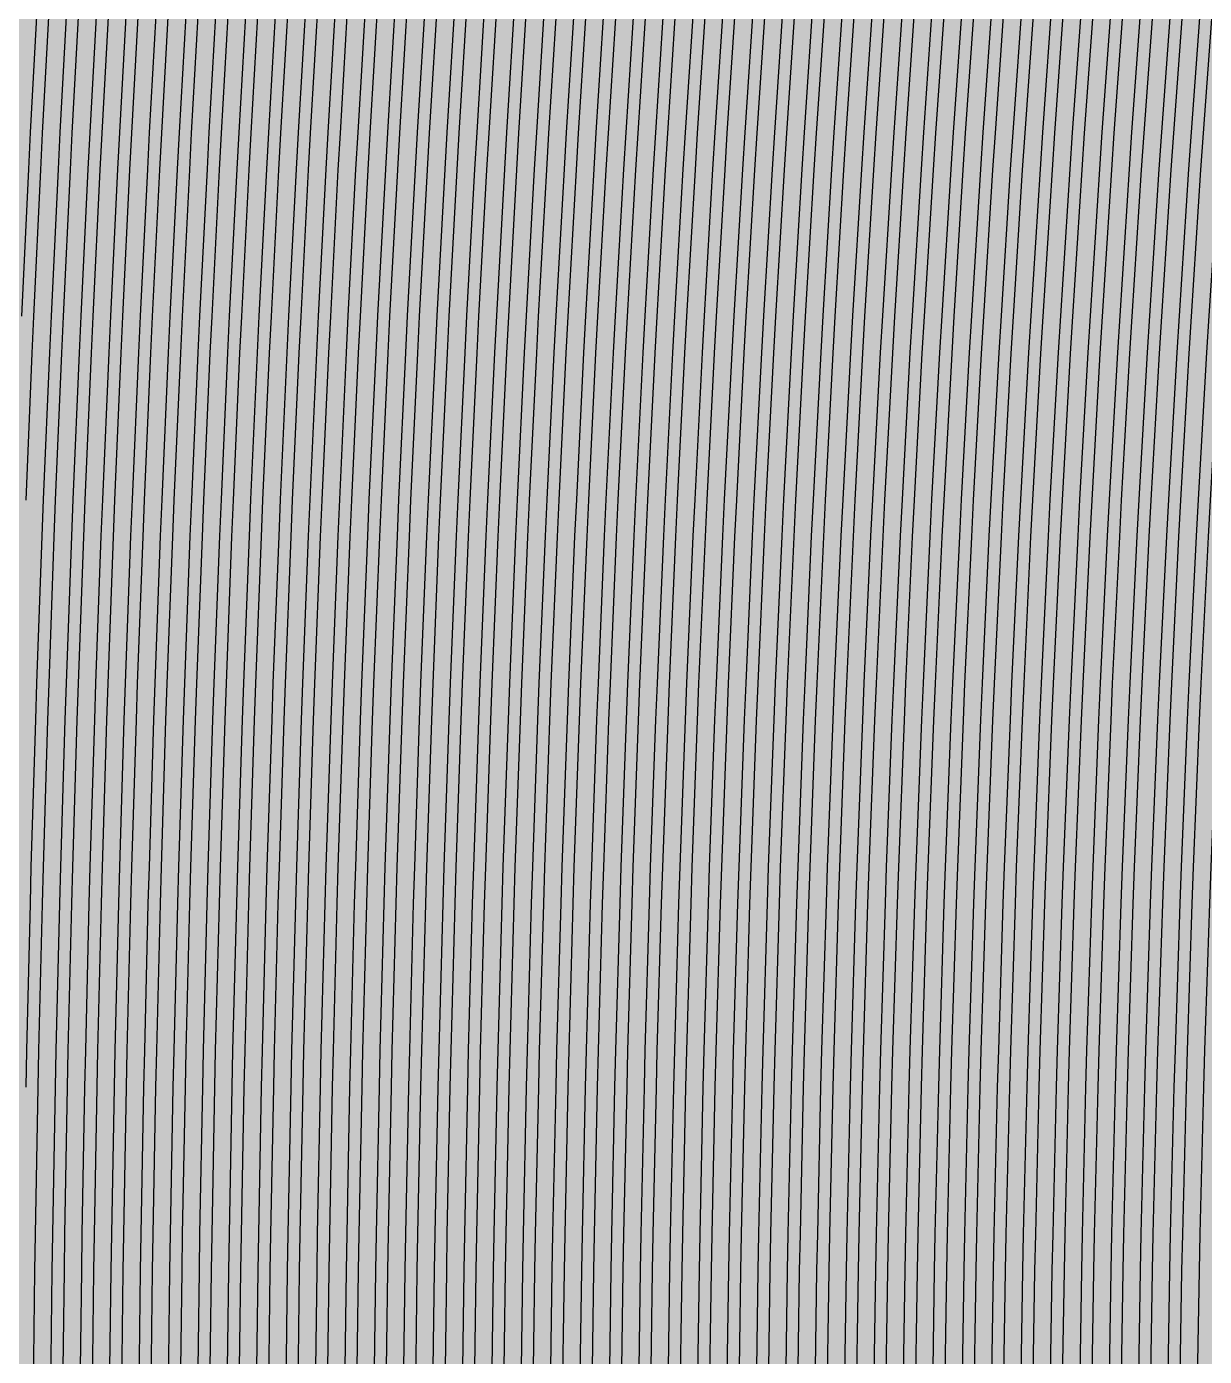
# Model space of a CAD drawing. Header units: metres. Extents: x -7240 to 10960, y -29667 to 1823.
# Drawn here: x 2383.1 to 2583.5, y -17631.3 to -17405 of the extents above; entities that cross this region are included whole.
import ezdxf

# ---------------------------------------------------------------- set-up
doc = ezdxf.new("R2010")
doc.units = ezdxf.units.M
doc.layers.add('Metal1', color=4, linetype='CONTINUOUS')
doc.layers.add('Polyimide', color=7, linetype='CONTINUOUS')

msp = doc.modelspace()

# ---------------------------------------------------------------- hatches: boundary and pattern name
at = {"layer": 'Polyimide'}
msp.add_hatch(color=7, dxfattribs=at).paths.add_polyline_path([(4088.45, -11806.89), (4098.72, -11851.21), (4115.58, -11893.47), (4138.63, -11932.7), (4167.35, -11967.99), (4201.08, -11998.53), (4239.03, -12023.62), (4280.35, -12042.68), (4349.18, -12073.73), (4413.2, -12113.76), (4471.26, -12162.04), (4522.3, -12217.69), (4565.39, -12279.7), (4599.74, -12346.94), (4624.73, -12418.19), (4639.91, -12492.16), (4645, -12567.5), (4639.91, -12642.84), (4624.73, -12716.8), (4599.74, -12788.06), (4565.39, -12855.3), (4522.3, -12917.31), (4471.26, -12972.96), (4413.2, -13021.24), (4349.18, -13061.27), (4280.35, -13092.32), (4239.03, -13111.38), (4201.08, -13136.47), (4167.35, -13167.01), (4138.63, -13202.3), (4115.58, -13241.52), (4098.72, -13283.78), (4088.45, -13328.11), (4085, -13373.48), (4085, -13567.5), (4099.45, -13861.55), (4142.64, -14152.77), (4214.18, -14438.35), (4313.36, -14715.55), (4439.24, -14981.69), (4590.59, -15234.21), (4765.97, -15470.68), (4963.68, -15688.82), (5181.82, -15886.53), (5418.29, -16061.91), (5670.81, -16213.26), (5936.95, -16339.14), (6214.15, -16438.32), (6499.73, -16509.85), (6790.95, -16553.05), (7085, -16567.5), (9960.38, -16567.5), (10038.79, -16571.35), (10116.45, -16582.87), (10192.6, -16601.95), (10266.52, -16628.4), (10337.49, -16661.96), (10404.83, -16702.32), (10467.89, -16749.09), (10526.06, -16801.81), (10578.78, -16859.98), (10625.55, -16923.04), (10665.91, -16990.38), (10699.48, -17061.35), (10725.93, -17135.27), (10745, -17211.43), (10756.52, -17289.08), (10760.38, -17367.5), (10760.38, -21957.3), (10721.61, -22012.91), (10685.97, -22070.59), (10653.58, -22130.14), (10624.53, -22191.39), (10598.92, -22254.16), (10576.82, -22318.25), (10558.3, -22383.46), (10543.41, -22449.6), (10532.21, -22516.46), (10524.72, -22583.84), (10520.97, -22651.53), (10520.97, -22719.32), (10524.72, -22787.01), (10532.21, -22854.38), (10543.41, -22921.24), (10558.3, -22987.38), (10576.82, -23052.6), (10598.92, -23116.68), (10624.53, -23179.45), (10653.58, -23240.71), (10685.97, -23300.26), (10721.61, -23357.93), (10760.38, -23413.54), (10760.38, -28667.5), (10756.52, -28745.91), (10745, -28823.57), (10725.93, -28899.73), (10699.48, -28973.65), (10665.91, -29044.62), (10625.55, -29111.96), (10578.78, -29175.01), (10526.06, -29233.19), (10467.89, -29285.91), (10404.83, -29332.68), (10337.49, -29373.04), (10266.52, -29406.6), (10192.6, -29433.05), (10116.45, -29452.13), (10038.79, -29463.65), (9960.38, -29467.5), (-6239.63, -29467.5), (-6318.04, -29463.65), (-6395.7, -29452.13), (-6471.85, -29433.05), (-6545.77, -29406.6), (-6616.74, -29373.04), (-6684.08, -29332.68), (-6747.14, -29285.91), (-6805.31, -29233.19), (-6858.03, -29175.01), (-6904.8, -29111.96), (-6945.16, -29044.62), (-6978.73, -28973.65), (-7005.18, -28899.73), (-7024.25, -28823.57), (-7035.77, -28745.91), (-7039.63, -28667.5), (-7039.63, -23426.32), (-6999.36, -23370.07), (-6962.33, -23311.63), (-6928.66, -23251.2), (-6898.45, -23188.96), (-6871.81, -23125.12), (-6848.81, -23059.88), (-6829.53, -22993.44), (-6814.04, -22926.02), (-6802.37, -22857.83), (-6794.57, -22789.09), (-6790.67, -22720.02), (-6790.67, -22650.84), (-6794.57, -22581.77), (-6802.37, -22513.03), (-6814.04, -22444.84), (-6829.53, -22377.42), (-6848.81, -22310.98), (-6871.81, -22245.74), (-6898.45, -22181.89), (-6928.66, -22119.66), (-6962.33, -22059.22), (-6999.36, -22000.79), (-7039.63, -21944.54), (-7039.63, -17367.5), (-7035.77, -17289.08), (-7024.25, -17211.43), (-7005.18, -17135.27), (-6978.73, -17061.35), (-6945.16, -16990.38), (-6904.8, -16923.04), (-6858.03, -16859.98), (-6805.31, -16801.81), (-6747.14, -16749.09), (-6684.08, -16702.32), (-6616.74, -16661.96), (-6545.77, -16628.4), (-6471.85, -16601.95), (-6395.7, -16582.87), (-6318.04, -16571.35), (-6239.63, -16567.5), (-3334, -16567.5), (-3039.95, -16553.05), (-2748.73, -16509.85), (-2463.15, -16438.32), (-2185.95, -16339.14), (-1919.81, -16213.26), (-1667.29, -16061.91), (-1430.82, -15886.53), (-1212.68, -15688.82), (-1014.97, -15470.68), (-839.59, -15234.21), (-688.24, -14981.69), (-562.36, -14715.55), (-463.18, -14438.35), (-391.64, -14152.77), (-348.45, -13861.55), (-334, -13567.5), (-334, -13373.48), (-337.45, -13328.11), (-347.72, -13283.78), (-364.58, -13241.52), (-387.63, -13202.3), (-416.35, -13167.01), (-450.08, -13136.47), (-488.03, -13111.38), (-529.35, -13092.32), (-529.35, -13092.32), (-598.18, -13061.27), (-662.2, -13021.24), (-720.26, -12972.96), (-771.3, -12917.31), (-814.39, -12855.3), (-848.74, -12788.06), (-873.73, -12716.8), (-888.91, -12642.84), (-894, -12567.5), (-888.91, -12492.16), (-873.73, -12418.19), (-848.74, -12346.94), (-814.39, -12279.7), (-771.3, -12217.69), (-720.26, -12162.04), (-662.2, -12113.76), (-598.18, -12073.73), (-529.35, -12042.68), (-488.03, -12023.62), (-450.08, -11998.53), (-416.35, -11967.99), (-387.63, -11932.7), (-364.58, -11893.47), (-347.72, -11851.21), (-337.45, -11806.89), (-334, -11761.52), (-334, -11074.31), (-337.45, -11028.94), (-347.72, -10984.62), (-364.58, -10942.36), (-387.63, -10903.13), (-416.35, -10867.84), (-450.08, -10837.3), (-488.03, -10812.21), (-529.35, -10793.16), (-529.35, -10793.16), (-598.18, -10762.1), (-662.2, -10722.07), (-720.26, -10673.8), (-771.3, -10618.15), (-814.39, -10556.13), (-848.74, -10488.89), (-873.73, -10417.64), (-888.91, -10343.67), (-894, -10268.33), (-888.91, -10192.99), (-873.73, -10119.03), (-848.74, -10047.77), (-814.39, -9980.53), (-771.3, -9918.52), (-720.26, -9862.87), (-662.2, -9814.59), (-598.18, -9774.56), (-529.35, -9743.51), (-488.03, -9724.45), (-450.08, -9699.36), (-416.35, -9668.82), (-387.63, -9633.53), (-364.58, -9594.31), (-347.72, -9552.05), (-337.45, -9507.72), (-334, -9462.35), (-334, -8775.14), (-337.45, -8729.78), (-347.72, -8685.45), (-364.58, -8643.19), (-387.63, -8603.96), (-416.35, -8568.68), (-450.08, -8538.14), (-488.03, -8513.05), (-529.35, -8493.99), (-529.35, -8493.99), (-598.18, -8462.94), (-662.2, -8422.91), (-720.26, -8374.63), (-771.3, -8318.98), (-814.39, -8256.97), (-848.74, -8189.73), (-873.73, -8118.47), (-888.91, -8044.5), (-894, -7969.17), (-888.91, -7893.83), (-873.73, -7819.86), (-848.74, -7748.61), (-814.39, -7681.36), (-771.3, -7619.35), (-720.26, -7563.7), (-662.2, -7515.42), (-598.18, -7475.4), (-529.35, -7444.34), (-529.35, -7444.34), (-488.03, -7425.28), (-450.08, -7400.2), (-416.35, -7369.66), (-387.63, -7334.37), (-364.58, -7295.14), (-347.72, -7252.88), (-337.45, -7208.56), (-334, -7163.19), (-334, -6475.98), (-337.45, -6430.61), (-347.72, -6386.29), (-364.58, -6344.02), (-387.63, -6304.8), (-416.35, -6269.51), (-450.08, -6238.97), (-488.03, -6213.88), (-529.35, -6194.82), (-529.35, -6194.82), (-598.18, -6163.77), (-662.2, -6123.74), (-720.26, -6075.46), (-771.3, -6019.81), (-814.39, -5957.8), (-848.74, -5890.56), (-873.73, -5819.31), (-888.91, -5745.34), (-894, -5670), (-888.91, -5594.66), (-873.73, -5520.69), (-848.74, -5449.44), (-814.39, -5382.2), (-771.3, -5320.19), (-720.26, -5264.54), (-662.2, -5216.26), (-598.18, -5176.23), (-529.35, -5145.18), (-529.35, -5145.18), (-488.03, -5126.12), (-450.08, -5101.03), (-416.35, -5070.49), (-387.63, -5035.2), (-364.58, -4995.98), (-347.72, -4953.71), (-337.45, -4909.39), (-334, -4864.02), (-334, 380), (-334, 1522.5), (-289, 1522.5), (-288.78, 1515.63), (-288.1, 1508.79), (-286.98, 1502.02), (-285.42, 1495.32), (-283.43, 1488.75), (-281.01, 1482.32), (-278.17, 1476.06), (-274.93, 1470), (-271.3, 1464.17), (-267.3, 1458.58), (-262.94, 1453.27), (-258.25, 1448.25), (-253.23, 1443.56), (-247.92, 1439.2), (-242.33, 1435.2), (-236.5, 1431.57), (-230.44, 1428.33), (-224.18, 1425.49), (-217.75, 1423.07), (-211.18, 1421.08), (-204.48, 1419.52), (-197.71, 1418.4), (-190.87, 1417.72), (-184, 1417.5), (-177.13, 1417.72), (-170.29, 1418.4), (-163.52, 1419.52), (-156.82, 1421.08), (-150.25, 1423.07), (-143.82, 1425.49), (-137.56, 1428.33), (-131.5, 1431.57), (-125.67, 1435.2), (-120.08, 1439.2), (-114.77, 1443.56), (-109.75, 1448.25), (-105.06, 1453.27), (-100.7, 1458.58), (-96.7, 1464.17), (-93.07, 1470), (-89.83, 1476.06), (-86.99, 1482.32), (-84.57, 1488.75), (-82.58, 1495.32), (-81.02, 1502.02), (-79.9, 1508.79), (-79.22, 1515.63), (-79, 1522.5), (1786, 1522.5), (3835, 1522.5), (3835.21, 1529.04), (3835.86, 1535.55), (3836.92, 1542.01), (3838.41, 1548.38), (3840.31, 1554.64), (3842.61, 1560.77), (3845.31, 1566.73), (3848.4, 1572.5), (3851.85, 1578.06), (3855.66, 1583.38), (3859.82, 1588.43), (3864.29, 1593.21), (3869.07, 1597.68), (3874.12, 1601.84), (3879.44, 1605.65), (3885, 1609.1), (3890.77, 1612.19), (3896.73, 1614.89), (3902.86, 1617.19), (3909.12, 1619.09), (3915.49, 1620.58), (3921.95, 1621.64), (3928.46, 1622.29), (3935, 1622.5), (3941.54, 1622.29), (3948.05, 1621.64), (3954.51, 1620.58), (3960.88, 1619.09), (3967.14, 1617.19), (3973.27, 1614.89), (3979.23, 1612.19), (3985, 1609.1), (3990.56, 1605.65), (3995.88, 1601.84), (4000.93, 1597.68), (4005.71, 1593.21), (4010.18, 1588.43), (4014.34, 1583.38), (4018.15, 1578.06), (4021.6, 1572.5), (4024.69, 1566.73), (4027.39, 1560.77), (4029.69, 1554.64), (4031.59, 1548.38), (4033.08, 1542.01), (4034.14, 1535.55), (4034.79, 1529.04), (4035, 1522.5), (4085, 1522.5), (4085, 380), (4085, 330), (4085, -4864.02), (4088.45, -4909.39), (4098.72, -4953.71), (4115.58, -4995.98), (4138.63, -5035.2), (4167.35, -5070.49), (4201.08, -5101.03), (4239.03, -5126.12), (4280.35, -5145.18), (4280.35, -5145.18), (4349.18, -5176.23), (4413.2, -5216.26), (4471.26, -5264.54), (4522.3, -5320.19), (4565.39, -5382.2), (4599.74, -5449.44), (4624.73, -5520.69), (4639.91, -5594.66), (4645, -5670), (4639.91, -5745.34), (4624.73, -5819.31), (4599.74, -5890.56), (4565.39, -5957.8), (4522.3, -6019.81), (4471.26, -6075.46), (4413.2, -6123.74), (4349.18, -6163.77), (4280.35, -6194.82), (4239.03, -6213.88), (4201.08, -6238.97), (4167.35, -6269.51), (4138.63, -6304.8), (4115.58, -6344.02), (4098.72, -6386.29), (4088.45, -6430.61), (4085, -6475.98), (4085, -11761.52), (4088.45, -11806.89)])

# ---------------------------------------------------------------- linework, layer by layer
at = {"layer": 'Metal1'}
for points in [[(2382.23, -17454.21), (2383.42, -17429.22), (2383.73, -17422.96), (2385.07, -17397.97)], [(2387.07, -17398.08), (2385.73, -17423.07), (2385.42, -17429.32), (2384.23, -17454.3), (2383.95, -17460.55), (2382.92, -17485.54)], [(2382.97, -17585.45), (2383.1, -17579.2), (2383.7, -17554.2), (2383.87, -17547.95), (2384.61, -17522.96), (2384.82, -17516.7), (2385.71, -17491.71), (2385.96, -17485.46), (2387, -17460.46), (2387.28, -17454.21), (2388.48, -17429.22), (2388.8, -17422.96), (2390.14, -17397.97)], [(2392.14, -17398.08), (2390.79, -17423.07), (2390.48, -17429.32), (2389.28, -17454.3), (2389, -17460.55), (2387.95, -17485.54), (2387.71, -17491.78), (2386.82, -17516.77), (2386.61, -17523.02), (2385.87, -17548.01), (2385.7, -17554.25), (2385.1, -17579.24), (2384.97, -17585.49), (2384.53, -17610.48), (2384.43, -17616.72), (2384.14, -17641.71), (2384.08, -17647.96), (2383.93, -17672.95), (2383.91, -17679.19), (2383.88, -17704.18), (2383.88, -18191.69)], [(2386.87, -18191.69), (2386.87, -17704.18), (2386.91, -17679.19), (2386.93, -17672.94), (2387.08, -17647.94), (2387.14, -17641.69), (2387.44, -17616.7), (2387.53, -17610.44), (2387.98, -17585.45), (2388.11, -17579.2), (2388.72, -17554.2), (2388.89, -17547.95), (2389.64, -17522.96), (2389.84, -17516.7), (2390.75, -17491.71), (2390.99, -17485.46), (2392.05, -17460.46), (2392.33, -17454.21), (2393.54, -17429.22), (2393.86, -17422.96), (2395.22, -17397.97)], [(2397.21, -17398.08), (2395.85, -17423.07), (2395.53, -17429.32), (2394.33, -17454.3), (2394.04, -17460.55), (2392.99, -17485.54), (2392.75, -17491.79), (2391.84, -17516.77), (2391.64, -17523.02), (2390.88, -17548.01), (2390.72, -17554.25), (2390.11, -17579.24), (2389.98, -17585.49), (2389.53, -17610.48), (2389.44, -17616.72), (2389.14, -17641.71), (2389.08, -17647.96), (2388.93, -17672.95), (2388.91, -17679.19), (2388.87, -17704.18), (2388.87, -18191.69)], [(2391.88, -18191.69), (2391.88, -17704.18), (2391.91, -17679.19), (2391.93, -17672.94), (2392.08, -17647.94), (2392.14, -17641.69), (2392.44, -17616.7), (2392.54, -17610.44), (2392.99, -17585.45), (2393.13, -17579.2), (2393.73, -17554.2), (2393.9, -17547.95), (2394.66, -17522.96), (2394.87, -17516.7), (2395.78, -17491.71), (2396.03, -17485.46), (2397.09, -17460.46), (2397.38, -17454.21), (2398.6, -17429.22), (2398.92, -17422.96), (2400.29, -17397.97)], [(2402.29, -17398.08), (2400.92, -17423.07), (2400.59, -17429.32), (2399.38, -17454.3), (2399.09, -17460.55), (2398.03, -17485.54), (2397.78, -17491.79), (2396.87, -17516.77), (2396.66, -17523.02), (2395.9, -17548.01), (2395.73, -17554.25), (2395.13, -17579.24), (2394.99, -17585.49), (2394.54, -17610.48), (2394.44, -17616.72), (2394.14, -17641.71), (2394.08, -17647.96), (2393.93, -17672.95), (2393.91, -17679.19), (2393.88, -17704.18), (2393.88, -18191.69)], [(2396.88, -18191.69), (2396.88, -17704.18), (2396.91, -17679.19), (2396.93, -17672.94), (2397.09, -17647.94), (2397.14, -17641.69), (2397.45, -17616.7), (2397.55, -17610.44), (2398.01, -17585.45), (2398.14, -17579.2), (2398.75, -17554.2), (2398.93, -17547.95), (2399.69, -17522.96), (2399.91, -17516.7), (2400.83, -17491.71), (2401.08, -17485.46), (2402.15, -17460.46), (2402.44, -17454.21), (2403.68, -17429.22), (2404, -17422.96), (2405.39, -17397.97)], [(2407.39, -17398.08), (2406, -17423.07), (2405.67, -17429.32), (2404.44, -17454.3), (2404.15, -17460.55), (2403.08, -17485.54), (2402.83, -17491.79), (2401.9, -17516.77), (2401.69, -17523.02), (2400.93, -17548.01), (2400.75, -17554.25), (2400.14, -17579.24), (2400.01, -17585.49), (2399.55, -17610.48), (2399.45, -17616.72), (2399.14, -17641.71), (2399.09, -17647.96), (2398.93, -17672.95), (2398.91, -17679.19), (2398.88, -17704.18), (2398.88, -18191.69)], [(2401.88, -18191.69), (2401.88, -17704.18), (2401.91, -17679.19), (2401.93, -17672.94), (2402.09, -17647.94), (2402.15, -17641.69), (2402.46, -17616.7), (2402.56, -17610.44), (2403.02, -17585.45), (2403.16, -17579.2), (2403.78, -17554.2), (2403.96, -17547.95), (2404.73, -17522.96), (2404.95, -17516.7), (2405.88, -17491.71), (2406.14, -17485.45), (2407.23, -17460.46), (2407.52, -17454.21), (2408.77, -17429.22), (2409.1, -17422.96), (2410.51, -17397.97)], [(2412.51, -17398.08), (2411.1, -17423.07), (2410.77, -17429.32), (2409.52, -17454.3), (2409.23, -17460.55), (2408.14, -17485.54), (2407.88, -17491.79), (2406.95, -17516.77), (2406.73, -17523.02), (2405.96, -17548.01), (2405.78, -17554.26), (2405.16, -17579.24), (2405.02, -17585.49), (2404.56, -17610.48), (2404.46, -17616.72), (2404.15, -17641.71), (2404.09, -17647.96), (2403.93, -17672.95), (2403.91, -17679.19), (2403.88, -17704.18), (2403.88, -18191.69)], [(2406.87, -18191.69), (2406.87, -17704.18), (2406.91, -17679.19), (2406.93, -17672.94), (2407.09, -17647.94), (2407.15, -17641.69), (2407.46, -17616.7), (2407.56, -17610.44), (2408.03, -17585.45), (2408.17, -17579.2), (2408.8, -17554.2), (2408.97, -17547.95), (2409.76, -17522.96), (2409.97, -17516.7), (2410.92, -17491.71), (2411.17, -17485.45), (2412.27, -17460.46), (2412.57, -17454.21), (2413.83, -17429.22), (2414.16, -17422.96), (2415.58, -17397.97)], [(2417.58, -17398.08), (2416.16, -17423.07), (2415.83, -17429.32), (2414.57, -17454.3), (2414.27, -17460.55), (2413.17, -17485.54), (2412.92, -17491.79), (2411.97, -17516.77), (2411.76, -17523.02), (2410.97, -17548.01), (2410.8, -17554.26), (2410.17, -17579.24), (2410.03, -17585.49), (2409.56, -17610.48), (2409.46, -17616.72), (2409.15, -17641.71), (2409.09, -17647.96), (2408.93, -17672.95), (2408.91, -17679.19), (2408.87, -17704.18), (2408.87, -18191.69)], [(2411.87, -18191.69), (2411.87, -17704.18), (2411.91, -17679.19), (2411.93, -17672.94), (2412.09, -17647.94), (2412.15, -17641.69), (2412.47, -17616.7), (2412.57, -17610.44), (2413.04, -17585.45), (2413.18, -17579.2), (2413.81, -17554.2), (2413.99, -17547.95), (2414.78, -17522.96), (2415, -17516.7), (2415.95, -17491.71), (2416.21, -17485.45), (2417.32, -17460.46), (2417.62, -17454.21), (2418.89, -17429.21), (2419.23, -17422.96), (2420.66, -17397.97)], [(2422.65, -17398.09), (2421.22, -17423.07), (2420.88, -17429.32), (2419.61, -17454.3), (2419.32, -17460.55), (2418.21, -17485.54), (2417.95, -17491.79), (2417, -17516.77), (2416.78, -17523.02), (2415.99, -17548.01), (2415.81, -17554.26), (2415.18, -17579.24), (2415.04, -17585.49), (2414.57, -17610.48), (2414.47, -17616.72), (2414.15, -17641.71), (2414.09, -17647.96), (2413.93, -17672.95), (2413.91, -17679.19), (2413.87, -17704.18), (2413.87, -18191.69)], [(2416.88, -18191.69), (2416.88, -17704.18), (2416.91, -17679.19), (2416.93, -17672.94), (2417.09, -17647.94), (2417.15, -17641.69), (2417.47, -17616.7), (2417.57, -17610.44), (2418.05, -17585.45), (2418.19, -17579.2), (2418.83, -17554.2), (2419.01, -17547.95), (2419.81, -17522.95), (2420.03, -17516.7), (2420.99, -17491.71), (2421.25, -17485.45), (2422.36, -17460.46), (2422.67, -17454.21), (2423.95, -17429.21), (2424.29, -17422.96), (2425.73, -17397.97)], [(2427.73, -17398.09), (2426.28, -17423.07), (2425.94, -17429.32), (2424.66, -17454.31), (2424.36, -17460.55), (2423.24, -17485.54), (2422.98, -17491.79), (2422.03, -17516.77), (2421.81, -17523.02), (2421.01, -17548.01), (2420.83, -17554.26), (2420.19, -17579.24), (2420.05, -17585.49), (2419.57, -17610.48), (2419.47, -17616.72), (2419.15, -17641.71), (2419.09, -17647.96), (2418.93, -17672.95), (2418.91, -17679.19), (2418.88, -17704.18), (2418.88, -18191.69)], [(2421.88, -18191.69), (2421.88, -17704.18), (2421.92, -17679.19), (2421.94, -17672.94), (2422.1, -17647.94), (2422.16, -17641.69), (2422.48, -17616.7), (2422.58, -17610.44), (2423.06, -17585.45), (2423.2, -17579.2), (2423.85, -17554.2), (2424.03, -17547.95), (2424.83, -17522.95), (2425.05, -17516.7), (2426.02, -17491.71), (2426.28, -17485.45), (2427.41, -17460.46), (2427.71, -17454.21), (2429, -17429.21), (2429.35, -17422.96), (2430.8, -17397.97)], [(2432.8, -17398.09), (2431.35, -17423.07), (2431, -17429.32), (2429.71, -17454.31), (2429.41, -17460.55), (2428.28, -17485.54), (2428.02, -17491.79), (2427.05, -17516.77), (2426.83, -17523.02), (2426.03, -17548.01), (2425.84, -17554.26), (2425.2, -17579.24), (2425.06, -17585.49), (2424.58, -17610.48), (2424.48, -17616.72), (2424.16, -17641.71), (2424.1, -17647.96), (2423.94, -17672.95), (2423.92, -17679.19), (2423.88, -17704.18), (2423.88, -18191.69)], [(2426.88, -18191.69), (2426.88, -17704.18), (2426.92, -17679.19), (2426.94, -17672.94), (2427.1, -17647.94), (2427.16, -17641.69), (2427.48, -17616.69), (2427.58, -17610.44), (2428.07, -17585.45), (2428.21, -17579.2), (2428.86, -17554.2), (2429.04, -17547.95), (2429.86, -17522.95), (2430.08, -17516.7), (2431.05, -17491.71), (2431.32, -17485.45), (2432.46, -17460.46), (2432.76, -17454.21), (2434.06, -17429.21), (2434.41, -17422.96), (2435.88, -17397.97)], [(2437.87, -17398.09), (2436.41, -17423.07), (2436.06, -17429.32), (2434.76, -17454.31), (2434.45, -17460.55), (2433.32, -17485.54), (2433.05, -17491.79), (2432.08, -17516.77), (2431.85, -17523.02), (2431.04, -17548.01), (2430.86, -17554.26), (2430.21, -17579.24), (2430.07, -17585.49), (2429.58, -17610.48), (2429.48, -17616.72), (2429.16, -17641.71), (2429.1, -17647.96), (2428.94, -17672.95), (2428.92, -17679.19), (2428.88, -17704.18), (2428.88, -18191.69)], [(2431.88, -18191.69), (2431.88, -17704.18), (2431.92, -17679.19), (2431.94, -17672.94), (2432.1, -17647.94), (2432.16, -17641.69), (2432.49, -17616.69), (2432.59, -17610.44), (2433.08, -17585.45), (2433.22, -17579.19), (2433.88, -17554.2), (2434.06, -17547.95), (2434.88, -17522.95), (2435.11, -17516.7), (2436.09, -17491.71), (2436.35, -17485.45), (2437.5, -17460.46), (2437.81, -17454.2), (2439.12, -17429.21), (2439.47, -17422.96), (2440.95, -17397.97)], [(2442.95, -17398.09), (2441.47, -17423.07), (2441.12, -17429.32), (2439.81, -17454.31), (2439.5, -17460.56), (2438.35, -17485.54), (2438.09, -17491.79), (2437.1, -17516.78), (2436.88, -17523.02), (2436.06, -17548.01), (2435.88, -17554.26), (2435.22, -17579.24), (2435.08, -17585.49), (2434.59, -17610.48), (2434.49, -17616.72), (2434.16, -17641.71), (2434.1, -17647.96), (2433.94, -17672.95), (2433.92, -17679.19), (2433.88, -17704.18), (2433.88, -18191.69)], [(2436.88, -18191.69), (2436.88, -17704.18), (2436.92, -17679.19), (2436.94, -17672.94), (2437.1, -17647.94), (2437.16, -17641.69), (2437.49, -17616.69), (2437.6, -17610.44), (2438.09, -17585.45), (2438.23, -17579.19), (2438.89, -17554.2), (2439.08, -17547.95), (2439.9, -17522.95), (2440.13, -17516.7), (2441.12, -17491.71), (2441.39, -17485.45), (2442.55, -17460.46), (2442.86, -17454.2), (2444.18, -17429.21), (2444.53, -17422.96), (2446.02, -17397.97)], [(2448.02, -17398.09), (2446.53, -17423.07), (2446.18, -17429.32), (2444.85, -17454.31), (2444.54, -17460.56), (2443.39, -17485.54), (2443.12, -17491.79), (2442.13, -17516.78), (2441.9, -17523.02), (2441.08, -17548.01), (2440.89, -17554.26), (2440.23, -17579.24), (2440.09, -17585.49), (2439.6, -17610.48), (2439.49, -17616.72), (2439.16, -17641.71), (2439.1, -17647.96), (2438.94, -17672.95), (2438.92, -17679.19), (2438.88, -17704.18), (2438.88, -18191.69)], [(2441.88, -18191.69), (2441.88, -17704.18), (2441.92, -17679.19), (2441.94, -17672.94), (2442.1, -17647.94), (2442.17, -17641.69), (2442.5, -17616.69), (2442.6, -17610.44), (2443.1, -17585.45), (2443.25, -17579.19), (2443.91, -17554.2), (2444.1, -17547.95), (2444.93, -17522.95), (2445.16, -17516.7), (2446.16, -17491.71), (2446.43, -17485.45), (2447.59, -17460.46), (2447.91, -17454.2), (2449.24, -17429.21), (2449.59, -17422.96), (2451.1, -17397.97)], [(2453.09, -17398.09), (2451.59, -17423.07), (2451.24, -17429.32), (2449.9, -17454.31), (2449.59, -17460.56), (2448.42, -17485.54), (2448.15, -17491.79), (2447.16, -17516.78), (2446.93, -17523.02), (2446.1, -17548.01), (2445.91, -17554.26), (2445.24, -17579.24), (2445.1, -17585.49), (2444.6, -17610.48), (2444.5, -17616.72), (2444.17, -17641.71), (2444.1, -17647.96), (2443.94, -17672.95), (2443.92, -17679.19), (2443.88, -17704.18), (2443.88, -18191.69)], [(2446.88, -18191.69), (2446.88, -17704.18), (2446.92, -17679.19), (2446.94, -17672.94), (2447.11, -17647.94), (2447.17, -17641.69), (2447.5, -17616.69), (2447.61, -17610.44), (2448.11, -17585.45), (2448.26, -17579.19), (2448.93, -17554.2), (2449.11, -17547.95), (2449.95, -17522.95), (2450.18, -17516.7), (2451.19, -17491.71), (2451.46, -17485.45), (2452.64, -17460.46), (2452.95, -17454.2), (2454.3, -17429.21), (2454.66, -17422.96), (2456.17, -17397.97)], [(2458.17, -17398.09), (2456.65, -17423.07), (2456.29, -17429.32), (2454.95, -17454.31), (2454.64, -17460.56), (2453.46, -17485.54), (2453.19, -17491.79), (2452.18, -17516.78), (2451.95, -17523.02), (2451.11, -17548.01), (2450.93, -17554.26), (2450.26, -17579.24), (2450.11, -17585.49), (2449.61, -17610.48), (2449.5, -17616.72), (2449.17, -17641.71), (2449.11, -17647.96), (2448.94, -17672.95), (2448.92, -17679.19), (2448.88, -17704.18), (2448.88, -18191.69)], [(2451.87, -18191.69), (2451.87, -17704.18), (2451.92, -17679.19), (2451.94, -17672.94), (2452.11, -17647.94), (2452.17, -17641.69), (2452.51, -17616.69), (2452.61, -17610.44), (2453.12, -17585.45), (2453.27, -17579.19), (2453.94, -17554.2), (2454.13, -17547.95), (2454.98, -17522.95), (2455.21, -17516.7), (2456.22, -17491.71), (2456.5, -17485.45), (2457.68, -17460.46), (2458, -17454.2), (2459.36, -17429.21), (2459.72, -17422.96), (2461.24, -17397.96)], [(2463.24, -17398.09), (2461.71, -17423.07), (2461.35, -17429.32), (2460, -17454.31), (2459.68, -17460.56), (2458.5, -17485.54), (2458.22, -17491.79), (2457.21, -17516.78), (2456.98, -17523.02), (2456.13, -17548.01), (2455.94, -17554.26), (2455.27, -17579.24), (2455.12, -17585.49), (2454.61, -17610.48), (2454.51, -17616.72), (2454.17, -17641.71), (2454.11, -17647.96), (2453.94, -17672.95), (2453.92, -17679.19), (2453.87, -17704.18), (2453.87, -18191.69)], [(2456.88, -18191.69), (2456.88, -17704.18), (2456.92, -17679.19), (2456.94, -17672.94), (2457.11, -17647.94), (2457.17, -17641.69), (2457.51, -17616.69), (2457.62, -17610.44), (2458.13, -17585.45), (2458.28, -17579.19), (2458.96, -17554.2), (2459.16, -17547.95), (2460.01, -17522.95), (2460.25, -17516.7), (2461.27, -17491.71), (2461.55, -17485.45), (2462.75, -17460.46), (2463.07, -17454.2), (2464.44, -17429.21), (2464.8, -17422.95), (2466.34, -17397.96)], [(2468.34, -17398.09), (2466.8, -17423.07), (2466.43, -17429.32), (2465.06, -17454.31), (2464.74, -17460.56), (2463.55, -17485.54), (2463.27, -17491.79), (2462.24, -17516.78), (2462.01, -17523.02), (2461.16, -17548.01), (2460.96, -17554.26), (2460.28, -17579.24), (2460.13, -17585.49), (2459.62, -17610.48), (2459.51, -17616.73), (2459.17, -17641.71), (2459.11, -17647.96), (2458.94, -17672.95), (2458.92, -17679.19), (2458.88, -17704.18), (2458.88, -18191.69)], [(2461.88, -18191.69), (2461.88, -17704.18), (2461.92, -17679.19), (2461.94, -17672.94), (2462.11, -17647.94), (2462.18, -17641.69), (2462.52, -17616.69), (2462.63, -17610.44), (2463.15, -17585.45), (2463.3, -17579.19), (2463.99, -17554.2), (2464.19, -17547.95), (2465.05, -17522.95), (2465.29, -17516.7), (2466.33, -17491.71), (2466.61, -17485.45), (2467.82, -17460.46), (2468.14, -17454.2), (2469.53, -17429.21), (2469.9, -17422.95), (2471.46, -17397.96)], [(2473.46, -17398.09), (2471.9, -17423.08), (2471.53, -17429.33), (2470.14, -17454.31), (2469.82, -17460.56), (2468.61, -17485.54), (2468.32, -17491.79), (2467.29, -17516.78), (2467.05, -17523.03), (2466.18, -17548.01), (2465.99, -17554.26), (2465.3, -17579.25), (2465.15, -17585.49), (2464.63, -17610.48), (2464.52, -17616.73), (2464.18, -17641.71), (2464.11, -17647.96), (2463.94, -17672.95), (2463.92, -17679.19), (2463.88, -17704.18), (2463.88, -18191.69)], [(2466.88, -18191.69), (2466.88, -17704.18), (2466.92, -17679.19), (2466.94, -17672.94), (2467.11, -17647.94), (2467.18, -17641.69), (2467.53, -17616.69), (2467.64, -17610.44), (2468.16, -17585.45), (2468.31, -17579.19), (2469.01, -17554.2), (2469.2, -17547.95), (2470.07, -17522.95), (2470.31, -17516.7), (2471.36, -17491.7), (2471.64, -17485.45), (2472.86, -17460.46), (2473.19, -17454.2), (2474.59, -17429.21), (2474.96, -17422.95), (2476.54, -17397.96)], [(2478.53, -17398.09), (2476.96, -17423.08), (2476.59, -17429.33), (2475.19, -17454.31), (2474.86, -17460.56), (2473.64, -17485.54), (2473.36, -17491.79), (2472.31, -17516.78), (2472.07, -17523.03), (2471.2, -17548.01), (2471.01, -17554.26), (2470.31, -17579.25), (2470.16, -17585.49), (2469.64, -17610.48), (2469.53, -17616.73), (2469.18, -17641.71), (2469.11, -17647.96), (2468.94, -17672.95), (2468.92, -17679.19), (2468.88, -17704.18), (2468.88, -18191.69)], [(2471.88, -18191.69), (2471.88, -17704.18), (2471.92, -17679.19), (2471.94, -17672.94), (2472.12, -17647.94), (2472.18, -17641.69), (2472.53, -17616.69), (2472.64, -17610.44), (2473.17, -17585.45), (2473.32, -17579.19), (2474.02, -17554.2), (2474.22, -17547.95), (2475.1, -17522.95), (2475.34, -17516.7), (2476.39, -17491.7), (2476.68, -17485.45), (2477.91, -17460.46), (2478.24, -17454.2), (2479.65, -17429.21), (2480.02, -17422.95), (2481.61, -17397.96)], [(2483.61, -17398.09), (2482.02, -17423.08), (2481.65, -17429.33), (2480.24, -17454.31), (2479.91, -17460.56), (2478.68, -17485.54), (2478.39, -17491.79), (2477.34, -17516.78), (2477.1, -17523.03), (2476.22, -17548.01), (2476.02, -17554.26), (2475.32, -17579.25), (2475.17, -17585.49), (2474.64, -17610.48), (2474.53, -17616.73), (2474.18, -17641.71), (2474.12, -17647.96), (2473.94, -17672.95), (2473.92, -17679.19), (2473.88, -17704.18), (2473.88, -18191.69)], [(2476.88, -18191.69), (2476.88, -17704.18), (2476.92, -17679.19), (2476.94, -17672.94), (2477.12, -17647.94), (2477.18, -17641.69), (2477.54, -17616.69), (2477.65, -17610.44), (2478.18, -17585.45), (2478.33, -17579.19), (2479.04, -17554.2), (2479.24, -17547.94), (2480.12, -17522.95), (2480.37, -17516.7), (2481.43, -17491.7), (2481.72, -17485.45), (2482.96, -17460.46), (2483.29, -17454.2), (2484.71, -17429.21), (2485.08, -17422.95), (2486.68, -17397.96)], [(2488.68, -17398.09), (2487.08, -17423.08), (2486.7, -17429.33), (2485.29, -17454.31), (2484.95, -17460.56), (2483.71, -17485.54), (2483.43, -17491.79), (2482.36, -17516.78), (2482.12, -17523.03), (2481.24, -17548.01), (2481.04, -17554.26), (2480.33, -17579.25), (2480.18, -17585.49), (2479.65, -17610.48), (2479.54, -17616.73), (2479.18, -17641.71), (2479.12, -17647.96), (2478.94, -17672.95), (2478.92, -17679.19), (2478.88, -17704.18), (2478.88, -18191.69)], [(2481.88, -18191.69), (2481.88, -17704.18), (2481.92, -17679.19), (2481.94, -17672.94), (2482.12, -17647.94), (2482.19, -17641.69), (2482.54, -17616.69), (2482.65, -17610.44), (2483.19, -17585.45), (2483.34, -17579.19), (2484.06, -17554.2), (2484.26, -17547.94), (2485.15, -17522.95), (2485.39, -17516.7), (2486.46, -17491.7), (2486.75, -17485.45), (2488, -17460.46), (2488.34, -17454.2), (2489.77, -17429.21), (2490.15, -17422.95), (2491.76, -17397.96)], [(2493.75, -17398.09), (2492.14, -17423.08), (2491.76, -17429.33), (2490.33, -17454.31), (2490, -17460.56), (2488.75, -17485.54), (2488.46, -17491.79), (2487.39, -17516.78), (2487.15, -17523.03), (2486.26, -17548.01), (2486.05, -17554.26), (2485.34, -17579.25), (2485.19, -17585.49), (2484.65, -17610.48), (2484.54, -17616.73), (2484.19, -17641.71), (2484.12, -17647.96), (2483.94, -17672.95), (2483.92, -17679.19), (2483.88, -17704.18), (2483.88, -18191.69)], [(2486.88, -18191.69), (2486.88, -17704.18), (2486.92, -17679.19), (2486.94, -17672.94), (2487.12, -17647.94), (2487.19, -17641.69), (2487.55, -17616.69), (2487.66, -17610.44), (2488.2, -17585.45), (2488.35, -17579.19), (2489.07, -17554.2), (2489.27, -17547.94), (2490.17, -17522.95), (2490.42, -17516.7), (2491.5, -17491.7), (2491.79, -17485.45), (2493.05, -17460.46), (2493.38, -17454.2), (2494.82, -17429.21), (2495.21, -17422.95), (2496.83, -17397.96)], [(2498.83, -17398.09), (2497.2, -17423.08), (2496.82, -17429.33), (2495.38, -17454.31), (2495.04, -17460.56), (2493.79, -17485.55), (2493.49, -17491.79), (2492.42, -17516.78), (2492.17, -17523.03), (2491.27, -17548.01), (2491.07, -17554.26), (2490.35, -17579.25), (2490.2, -17585.49), (2489.66, -17610.48), (2489.55, -17616.73), (2489.19, -17641.71), (2489.12, -17647.96), (2488.94, -17672.95), (2488.92, -17679.19), (2488.88, -17704.18), (2488.88, -18191.69)], [(2491.87, -18191.69), (2491.87, -17704.18), (2491.92, -17679.19), (2491.94, -17672.94), (2492.12, -17647.94), (2492.19, -17641.69), (2492.55, -17616.69), (2492.67, -17610.44), (2493.21, -17585.45), (2493.37, -17579.19), (2494.09, -17554.2), (2494.29, -17547.94), (2495.2, -17522.95), (2495.44, -17516.7), (2496.53, -17491.7), (2496.82, -17485.45), (2498.09, -17460.46), (2498.43, -17454.2), (2499.88, -17429.21), (2500.27, -17422.95), (2501.9, -17397.96)], [(2503.9, -17398.1), (2502.26, -17423.08), (2501.88, -17429.33), (2500.43, -17454.31), (2500.09, -17460.56), (2498.82, -17485.55), (2498.53, -17491.79), (2497.44, -17516.78), (2497.19, -17523.03), (2496.29, -17548.01), (2496.09, -17554.26), (2495.36, -17579.25), (2495.21, -17585.49), (2494.67, -17610.48), (2494.55, -17616.73), (2494.19, -17641.71), (2494.12, -17647.96), (2493.94, -17672.95), (2493.92, -17679.19), (2493.87, -17704.18), (2493.87, -18191.69)], [(2496.88, -18191.69), (2496.88, -17704.18), (2496.92, -17679.19), (2496.94, -17672.94), (2497.13, -17647.94), (2497.19, -17641.69), (2497.56, -17616.69), (2497.67, -17610.44), (2498.22, -17585.45), (2498.38, -17579.19), (2499.1, -17554.2), (2499.31, -17547.94), (2500.22, -17522.95), (2500.47, -17516.7), (2501.56, -17491.7), (2501.86, -17485.45), (2503.14, -17460.46), (2503.48, -17454.2), (2504.94, -17429.21), (2505.33, -17422.95), (2506.98, -17397.96)], [(2508.97, -17398.1), (2507.33, -17423.08), (2506.94, -17429.33), (2505.48, -17454.31), (2505.13, -17460.56), (2503.86, -17485.55), (2503.56, -17491.79), (2502.47, -17516.78), (2502.22, -17523.03), (2501.31, -17548.01), (2501.1, -17554.26), (2500.38, -17579.25), (2500.22, -17585.49), (2499.67, -17610.48), (2499.56, -17616.73), (2499.19, -17641.71), (2499.13, -17647.96), (2498.94, -17672.95), (2498.92, -17679.19), (2498.88, -17704.18), (2498.88, -18191.69)], [(2501.88, -18191.69), (2501.88, -17704.18), (2501.92, -17679.19), (2501.94, -17672.94), (2502.13, -17647.94), (2502.2, -17641.69), (2502.56, -17616.69), (2502.68, -17610.44), (2503.23, -17585.45), (2503.39, -17579.19), (2504.12, -17554.2), (2504.33, -17547.94), (2505.24, -17522.95), (2505.5, -17516.7), (2506.6, -17491.7), (2506.9, -17485.45), (2508.18, -17460.46), (2508.53, -17454.2), (2510, -17429.21), (2510.39, -17422.95), (2512.05, -17397.96)], [(2514.05, -17398.1), (2512.39, -17423.08), (2512, -17429.33), (2510.53, -17454.31), (2510.18, -17460.56), (2508.89, -17485.55), (2508.6, -17491.79), (2507.49, -17516.78), (2507.24, -17523.03), (2506.33, -17548.01), (2506.12, -17554.26), (2505.39, -17579.25), (2505.23, -17585.49), (2504.68, -17610.48), (2504.56, -17616.73), (2504.2, -17641.71), (2504.13, -17647.96), (2503.94, -17672.95), (2503.92, -17679.19), (2503.88, -17704.18), (2503.88, -18191.69)], [(2506.88, -18191.69), (2506.88, -17704.18), (2506.92, -17679.19), (2506.94, -17672.94), (2507.13, -17647.94), (2507.2, -17641.69), (2507.57, -17616.69), (2507.68, -17610.44), (2508.24, -17585.45), (2508.4, -17579.19), (2509.14, -17554.2), (2509.34, -17547.94), (2510.27, -17522.95), (2510.52, -17516.7), (2511.63, -17491.7), (2511.93, -17485.45), (2513.23, -17460.46), (2513.58, -17454.2), (2515.06, -17429.21), (2515.45, -17422.95), (2517.12, -17397.96)], [(2519.12, -17398.1), (2517.45, -17423.08), (2517.05, -17429.33), (2515.57, -17454.31), (2515.23, -17460.56), (2513.93, -17485.55), (2513.63, -17491.8), (2512.52, -17516.78), (2512.27, -17523.03), (2511.34, -17548.01), (2511.14, -17554.26), (2510.4, -17579.25), (2510.24, -17585.49), (2509.68, -17610.48), (2509.57, -17616.73), (2509.2, -17641.71), (2509.13, -17647.96), (2508.94, -17672.95), (2508.92, -17679.19), (2508.88, -17704.18), (2508.88, -18191.69)], [(2511.87, -18191.69), (2511.87, -17704.18), (2511.92, -17679.19), (2511.94, -17672.94), (2512.13, -17647.94), (2512.2, -17641.69), (2512.57, -17616.69), (2512.69, -17610.44), (2513.25, -17585.45), (2513.41, -17579.19), (2514.15, -17554.2), (2514.36, -17547.94), (2515.29, -17522.95), (2515.55, -17516.69), (2516.67, -17491.7), (2516.97, -17485.45), (2518.27, -17460.45), (2518.62, -17454.2), (2520.12, -17429.21), (2520.51, -17422.95), (2522.2, -17397.96)], [(2524.19, -17398.1), (2522.51, -17423.08), (2522.11, -17429.33), (2520.62, -17454.31), (2520.27, -17460.56), (2518.97, -17485.55), (2518.66, -17491.8), (2517.55, -17516.78), (2517.29, -17523.03), (2516.36, -17548.01), (2516.15, -17554.26), (2515.41, -17579.25), (2515.25, -17585.49), (2514.69, -17610.48), (2514.57, -17616.73), (2514.2, -17641.71), (2514.13, -17647.96), (2513.94, -17672.95), (2513.92, -17679.19), (2513.87, -17704.18), (2513.87, -18191.69)], [(2516.88, -18191.69), (2516.88, -17704.18), (2516.92, -17679.19), (2516.95, -17672.94), (2517.13, -17647.94), (2517.2, -17641.69), (2517.58, -17616.69), (2517.7, -17610.44), (2518.26, -17585.45), (2518.42, -17579.19), (2519.18, -17554.2), (2519.39, -17547.94), (2520.33, -17522.95), (2520.58, -17516.69), (2521.71, -17491.7), (2522.02, -17485.45), (2523.34, -17460.45), (2523.69, -17454.2), (2525.2, -17429.21), (2525.6, -17422.95), (2527.3, -17397.96)], [(2529.29, -17398.1), (2527.59, -17423.08), (2527.19, -17429.33), (2525.69, -17454.31), (2525.33, -17460.56), (2524.02, -17485.55), (2523.71, -17491.8), (2522.58, -17516.78), (2522.32, -17523.03), (2521.39, -17548.01), (2521.17, -17554.26), (2520.42, -17579.25), (2520.26, -17585.49), (2519.7, -17610.48), (2519.58, -17616.73), (2519.2, -17641.71), (2519.13, -17647.96), (2518.95, -17672.95), (2518.92, -17679.19), (2518.88, -17704.18), (2518.88, -18191.69)], [(2521.88, -18191.69), (2521.88, -17704.18), (2521.92, -17679.19), (2521.95, -17672.94), (2522.14, -17647.94), (2522.21, -17641.69), (2522.59, -17616.69), (2522.71, -17610.44), (2523.28, -17585.45), (2523.44, -17579.19), (2524.2, -17554.2), (2524.42, -17547.94), (2525.37, -17522.95), (2525.63, -17516.69), (2526.77, -17491.7), (2527.08, -17485.45), (2528.41, -17460.45), (2528.77, -17454.2), (2530.29, -17429.21), (2530.7, -17422.95), (2532.42, -17397.96)], [(2534.41, -17398.1), (2532.69, -17423.08), (2532.29, -17429.33), (2530.76, -17454.31), (2530.41, -17460.56), (2529.08, -17485.55), (2528.77, -17491.8), (2527.63, -17516.78), (2527.36, -17523.03), (2526.41, -17548.01), (2526.2, -17554.26), (2525.44, -17579.25), (2525.27, -17585.49), (2524.71, -17610.48), (2524.59, -17616.73), (2524.21, -17641.71), (2524.14, -17647.96), (2523.95, -17672.95), (2523.92, -17679.19), (2523.88, -17704.18), (2523.88, -18191.69)], [(2526.88, -18191.69), (2526.88, -17704.18), (2526.92, -17679.19), (2526.95, -17672.94), (2527.14, -17647.94), (2527.21, -17641.69), (2527.59, -17616.69), (2527.71, -17610.44), (2528.29, -17585.44), (2528.45, -17579.19), (2529.22, -17554.2), (2529.43, -17547.94), (2530.39, -17522.95), (2530.65, -17516.69), (2531.8, -17491.7), (2532.11, -17485.44), (2533.46, -17460.45), (2533.82, -17454.2), (2535.35, -17429.21), (2535.76, -17422.95), (2537.49, -17397.96)], [(2539.48, -17398.1), (2537.76, -17423.08), (2537.35, -17429.33), (2535.81, -17454.32), (2535.45, -17460.56), (2534.11, -17485.55), (2533.8, -17491.8), (2532.65, -17516.78), (2532.39, -17523.03), (2531.43, -17548.01), (2531.22, -17554.26), (2530.45, -17579.25), (2530.28, -17585.49), (2529.71, -17610.48), (2529.59, -17616.73), (2529.21, -17641.71), (2529.14, -17647.96), (2528.95, -17672.95), (2528.92, -17679.19), (2528.88, -17704.18), (2528.88, -18191.69)], [(2531.87, -18191.69), (2531.87, -17704.18), (2531.92, -17679.19), (2531.95, -17672.94), (2532.14, -17647.94), (2532.21, -17641.69), (2532.6, -17616.69), (2532.72, -17610.44), (2533.29, -17585.44), (2533.46, -17579.19), (2534.23, -17554.2), (2534.45, -17547.94), (2535.41, -17522.95), (2535.68, -17516.69), (2536.84, -17491.7), (2537.15, -17485.44), (2538.5, -17460.45), (2538.86, -17454.2), (2540.41, -17429.21), (2540.82, -17422.95), (2542.56, -17397.96)], [(2544.56, -17398.1), (2542.82, -17423.08), (2542.41, -17429.33), (2540.86, -17454.32), (2540.5, -17460.57), (2539.15, -17485.55), (2538.83, -17491.8), (2537.68, -17516.78), (2537.41, -17523.03), (2536.45, -17548.02), (2536.23, -17554.26), (2535.46, -17579.25), (2535.29, -17585.49), (2534.72, -17610.48), (2534.6, -17616.73), (2534.21, -17641.71), (2534.14, -17647.96), (2533.95, -17672.95), (2533.92, -17679.19), (2533.87, -17704.18), (2533.87, -18191.69)], [(2536.87, -18191.69), (2536.87, -17704.18), (2536.92, -17679.19), (2536.95, -17672.94), (2537.14, -17647.94), (2537.21, -17641.69), (2537.6, -17616.69), (2537.72, -17610.44), (2538.3, -17585.44), (2538.47, -17579.19), (2539.25, -17554.2), (2539.47, -17547.94), (2540.44, -17522.95), (2540.71, -17516.69), (2541.87, -17491.7), (2542.19, -17485.44), (2543.55, -17460.45), (2543.91, -17454.2), (2545.47, -17429.2), (2545.88, -17422.95), (2547.64, -17397.96)], [(2549.63, -17398.1), (2547.88, -17423.08), (2547.46, -17429.33), (2545.91, -17454.32), (2545.54, -17460.57), (2544.18, -17485.55), (2543.87, -17491.8), (2542.7, -17516.78), (2542.44, -17523.03), (2541.47, -17548.02), (2541.25, -17554.26), (2540.47, -17579.25), (2540.3, -17585.5), (2539.72, -17610.48), (2539.6, -17616.73), (2539.21, -17641.71), (2539.14, -17647.96), (2538.95, -17672.95), (2538.92, -17679.19), (2538.87, -17704.18), (2538.87, -18191.69)], [(2541.88, -18191.69), (2541.88, -17704.18), (2541.92, -17679.19), (2541.95, -17672.94), (2542.14, -17647.94), (2542.22, -17641.69), (2542.61, -17616.69), (2542.73, -17610.44), (2543.31, -17585.44), (2543.49, -17579.19), (2544.27, -17554.2), (2544.49, -17547.94), (2545.46, -17522.95), (2545.73, -17516.69), (2546.9, -17491.7), (2547.22, -17485.44), (2548.59, -17460.45), (2548.96, -17454.2), (2550.53, -17429.2), (2550.94, -17422.95), (2552.71, -17397.96)], [(2554.7, -17398.1), (2552.94, -17423.08), (2552.52, -17429.33), (2550.96, -17454.32), (2550.59, -17460.57), (2549.22, -17485.55), (2548.9, -17491.8), (2547.73, -17516.78), (2547.46, -17523.03), (2546.48, -17548.02), (2546.26, -17554.26), (2545.48, -17579.25), (2545.31, -17585.5), (2544.73, -17610.48), (2544.61, -17616.73), (2544.22, -17641.71), (2544.14, -17647.96), (2543.95, -17672.95), (2543.92, -17679.19), (2543.88, -17704.18), (2543.88, -18191.69)], [(2546.88, -18191.69), (2546.88, -17704.18), (2546.92, -17679.19), (2546.95, -17672.94), (2547.15, -17647.94), (2547.22, -17641.69), (2547.61, -17616.69), (2547.73, -17610.44), (2548.32, -17585.44), (2548.5, -17579.19), (2549.28, -17554.2), (2549.5, -17547.94), (2550.49, -17522.95), (2550.76, -17516.69), (2551.94, -17491.7), (2552.26, -17485.44), (2553.64, -17460.45), (2554.01, -17454.19), (2555.59, -17429.2), (2556.01, -17422.95), (2557.78, -17397.96)], [(2559.78, -17398.1), (2558, -17423.08), (2557.58, -17429.33), (2556, -17454.32), (2555.63, -17460.57), (2554.26, -17485.55), (2553.94, -17491.8), (2552.76, -17516.78), (2552.49, -17523.03), (2551.5, -17548.02), (2551.28, -17554.26), (2550.5, -17579.25), (2550.32, -17585.5), (2549.73, -17610.48), (2549.61, -17616.73), (2549.22, -17641.72), (2549.15, -17647.96), (2548.95, -17672.95), (2548.92, -17679.19), (2548.88, -17704.18), (2548.88, -18191.69)], [(2551.88, -18191.69), (2551.88, -17704.18), (2551.92, -17679.19), (2551.95, -17672.94), (2552.15, -17647.94), (2552.22, -17641.69), (2552.62, -17616.69), (2552.74, -17610.44), (2553.33, -17585.44), (2553.51, -17579.19), (2554.3, -17554.2), (2554.52, -17547.94), (2555.51, -17522.95), (2555.78, -17516.69), (2556.97, -17491.7), (2557.29, -17485.44), (2558.68, -17460.45), (2559.06, -17454.19), (2560.64, -17429.2), (2561.07, -17422.95), (2562.86, -17397.96)], [(2564.85, -17398.1), (2563.06, -17423.08), (2562.64, -17429.33), (2561.05, -17454.32), (2560.68, -17460.57), (2559.29, -17485.55), (2558.97, -17491.8), (2557.78, -17516.78), (2557.51, -17523.03), (2556.52, -17548.02), (2556.3, -17554.26), (2555.51, -17579.25), (2555.33, -17585.5), (2554.74, -17610.48), (2554.62, -17616.73), (2554.22, -17641.72), (2554.15, -17647.96), (2553.95, -17672.95), (2553.92, -17679.19), (2553.88, -17704.18), (2553.88, -18191.69)], [(2556.88, -18191.69), (2556.88, -17704.18), (2556.92, -17679.19), (2556.95, -17672.94), (2557.15, -17647.94), (2557.22, -17641.69), (2557.62, -17616.69), (2557.75, -17610.44), (2558.34, -17585.44), (2558.52, -17579.19), (2559.31, -17554.2), (2559.54, -17547.94), (2560.54, -17522.95), (2560.81, -17516.69), (2562.01, -17491.7), (2562.33, -17485.44), (2563.73, -17460.45), (2564.1, -17454.19), (2565.7, -17429.2), (2566.13, -17422.94), (2567.93, -17397.96)], [(2569.92, -17398.1), (2568.12, -17423.08), (2567.7, -17429.34), (2566.1, -17454.32), (2565.73, -17460.57), (2564.33, -17485.55), (2564, -17491.8), (2562.81, -17516.78), (2562.53, -17523.03), (2561.54, -17548.02), (2561.31, -17554.26), (2560.52, -17579.25), (2560.34, -17585.5), (2559.75, -17610.48), (2559.62, -17616.73), (2559.22, -17641.72), (2559.15, -17647.96), (2558.95, -17672.95), (2558.92, -17679.19), (2558.88, -17704.18), (2558.88, -18191.69)], [(2561.88, -18191.69), (2561.88, -17704.18), (2561.93, -17679.19), (2561.95, -17672.94), (2562.15, -17647.94), (2562.23, -17641.69), (2562.63, -17616.69), (2562.75, -17610.44), (2563.35, -17585.44), (2563.53, -17579.19), (2564.33, -17554.2), (2564.56, -17547.94), (2565.56, -17522.95), (2565.84, -17516.69), (2567.04, -17491.7), (2567.37, -17485.44), (2568.77, -17460.45), (2569.15, -17454.19), (2570.76, -17429.2), (2571.19, -17422.94), (2573, -17397.96)], [(2575, -17398.1), (2573.18, -17423.09), (2572.76, -17429.34), (2571.15, -17454.32), (2570.77, -17460.57), (2569.36, -17485.55), (2569.04, -17491.8), (2567.83, -17516.78), (2567.56, -17523.03), (2566.56, -17548.02), (2566.33, -17554.26), (2565.53, -17579.25), (2565.35, -17585.5), (2564.75, -17610.48), (2564.63, -17616.73), (2564.23, -17641.72), (2564.15, -17647.96), (2563.95, -17672.95), (2563.93, -17679.19), (2563.88, -17704.18), (2563.88, -18191.69)], [(2566.88, -18191.69), (2566.88, -17704.18), (2566.93, -17679.19), (2566.95, -17672.94), (2567.15, -17647.94), (2567.23, -17641.69), (2567.63, -17616.69), (2567.76, -17610.44), (2568.36, -17585.44), (2568.54, -17579.19), (2569.35, -17554.2), (2569.57, -17547.94), (2570.58, -17522.95), (2570.86, -17516.69), (2572.07, -17491.7), (2572.4, -17485.44), (2573.82, -17460.45), (2574.2, -17454.19), (2575.82, -17429.2), (2576.25, -17422.94), (2578.08, -17397.95)], [(2580.07, -17398.1), (2578.25, -17423.09), (2577.82, -17429.34), (2576.2, -17454.32), (2575.82, -17460.57), (2574.4, -17485.55), (2574.07, -17491.8), (2572.86, -17516.78), (2572.58, -17523.03), (2571.57, -17548.02), (2571.35, -17554.26), (2570.54, -17579.25), (2570.36, -17585.5), (2569.76, -17610.48), (2569.63, -17616.73), (2569.23, -17641.72), (2569.15, -17647.96), (2568.95, -17672.95), (2568.93, -17679.19), (2568.88, -17704.18), (2568.88, -18191.69)], [(2571.88, -18191.69), (2571.88, -17704.18), (2571.93, -17679.19), (2571.95, -17672.94), (2572.15, -17647.94), (2572.23, -17641.69), (2572.64, -17616.69), (2572.76, -17610.44), (2573.37, -17585.44), (2573.55, -17579.19), (2574.36, -17554.2), (2574.59, -17547.94), (2575.61, -17522.95), (2575.89, -17516.69), (2577.11, -17491.7), (2577.44, -17485.44), (2578.86, -17460.45), (2579.25, -17454.19), (2580.88, -17429.2), (2581.31, -17422.94), (2583.15, -17397.95)], [(2585.14, -17398.11), (2583.31, -17423.09), (2582.87, -17429.34), (2581.24, -17454.32), (2580.86, -17460.57), (2579.44, -17485.55), (2579.11, -17491.8), (2577.89, -17516.78), (2577.61, -17523.03), (2576.59, -17548.02), (2576.36, -17554.26), (2575.55, -17579.25), (2575.37, -17585.5), (2574.76, -17610.48), (2574.64, -17616.73), (2574.23, -17641.72), (2574.15, -17647.96), (2573.95, -17672.95), (2573.93, -17679.19), (2573.88, -17704.18), (2573.88, -18191.69)], [(2576.87, -18191.69), (2576.87, -17704.18), (2576.93, -17679.19), (2576.95, -17672.94), (2577.16, -17647.94), (2577.23, -17641.69), (2577.64, -17616.69), (2577.77, -17610.44), (2578.39, -17585.44), (2578.57, -17579.19), (2579.39, -17554.2), (2579.62, -17547.94), (2580.64, -17522.95), (2580.92, -17516.69), (2582.16, -17491.7), (2582.49, -17485.44), (2583.93, -17460.45), (2584.31, -17454.19), (2585.96, -17429.2), (2586.4, -17422.94), (2588.25, -17397.95)], [(2590.24, -17398.11), (2588.39, -17423.09), (2587.95, -17429.34), (2586.31, -17454.32), (2585.92, -17460.57), (2584.49, -17485.55), (2584.15, -17491.8), (2582.92, -17516.78), (2582.64, -17523.03), (2581.61, -17548.02), (2581.38, -17554.26), (2580.56, -17579.25), (2580.39, -17585.5), (2579.77, -17610.48), (2579.64, -17616.73), (2579.23, -17641.72), (2579.16, -17647.96), (2578.95, -17672.95), (2578.93, -17679.19), (2578.87, -17704.18), (2578.87, -18191.69)], [(2581.88, -18191.69), (2581.88, -17704.18), (2581.93, -17679.19), (2581.95, -17672.94), (2582.16, -17647.94), (2582.24, -17641.69), (2582.65, -17616.69), (2582.78, -17610.44), (2583.4, -17585.44), (2583.58, -17579.19), (2584.41, -17554.19), (2584.64, -17547.94), (2585.68, -17522.95), (2585.97, -17516.69), (2587.21, -17491.7), (2587.55, -17485.44), (2589, -17460.45), (2589.39, -17454.19), (2591.05, -17429.2), (2591.5, -17422.94), (2593.37, -17397.95)]]:
    msp.add_lwpolyline(points, dxfattribs=at)

doc.saveas('drawing.dxf')
